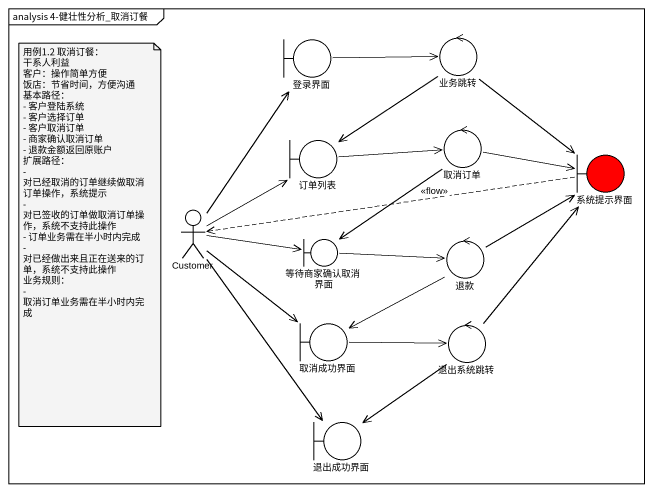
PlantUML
@startuml
mainframe analysis 4-健壮性分析_取消订餐
boundary 登录界面
control 业务跳转
boundary 订单列表
control 取消订单
boundary 系统提示界面 #FF0000
actor Customer
boundary 等待商家确认取消界面
control 退款
boundary 取消成功界面
control 退出系统跳转
boundary 退出成功界面
登录界面 -right-> 业务跳转
业务跳转 --> 订单列表
业务跳转 --> 系统提示界面
订单列表 -right-> 取消订单
取消订单 -right-> 系统提示界面
取消订单 --> 等待商家确认取消界面
系统提示界面 .left.> Customer : <<flow>>
Customer -up-> 登录界面
Customer -up-> 订单列表
Customer -right-> 等待商家确认取消界面
Customer --> 取消成功界面
Customer --> 退出成功界面
等待商家确认取消界面 -right-> 退款
退款 -up-> 系统提示界面
退款 --> 取消成功界面
取消成功界面 -right-> 退出系统跳转
退出系统跳转 -up-> 系统提示界面
退出系统跳转 --> 退出成功界面
note as N1
  用例1.2 取消订餐：
  干系人利益
  客户：操作简单方便
  饭店：节省时间，方便沟通
  基本路径：
  - 客户登陆系统
  - 客户选择订单
  - 客户取消订单
  - 商家确认取消订单
  - 退款金额返回原账户
  扩展路径：
  - 对已经取消的订单继续做取消订单操作，系统提示
  - 对已签收的订单做取消订单操作，系统不支持此操作
  - 订单业务需在半小时内完成
  - 对已经做出来且正在送来的订单，系统不支持此操作
  业务规则：
  - 取消订单业务需在半小时内完成
end note
@enduml
